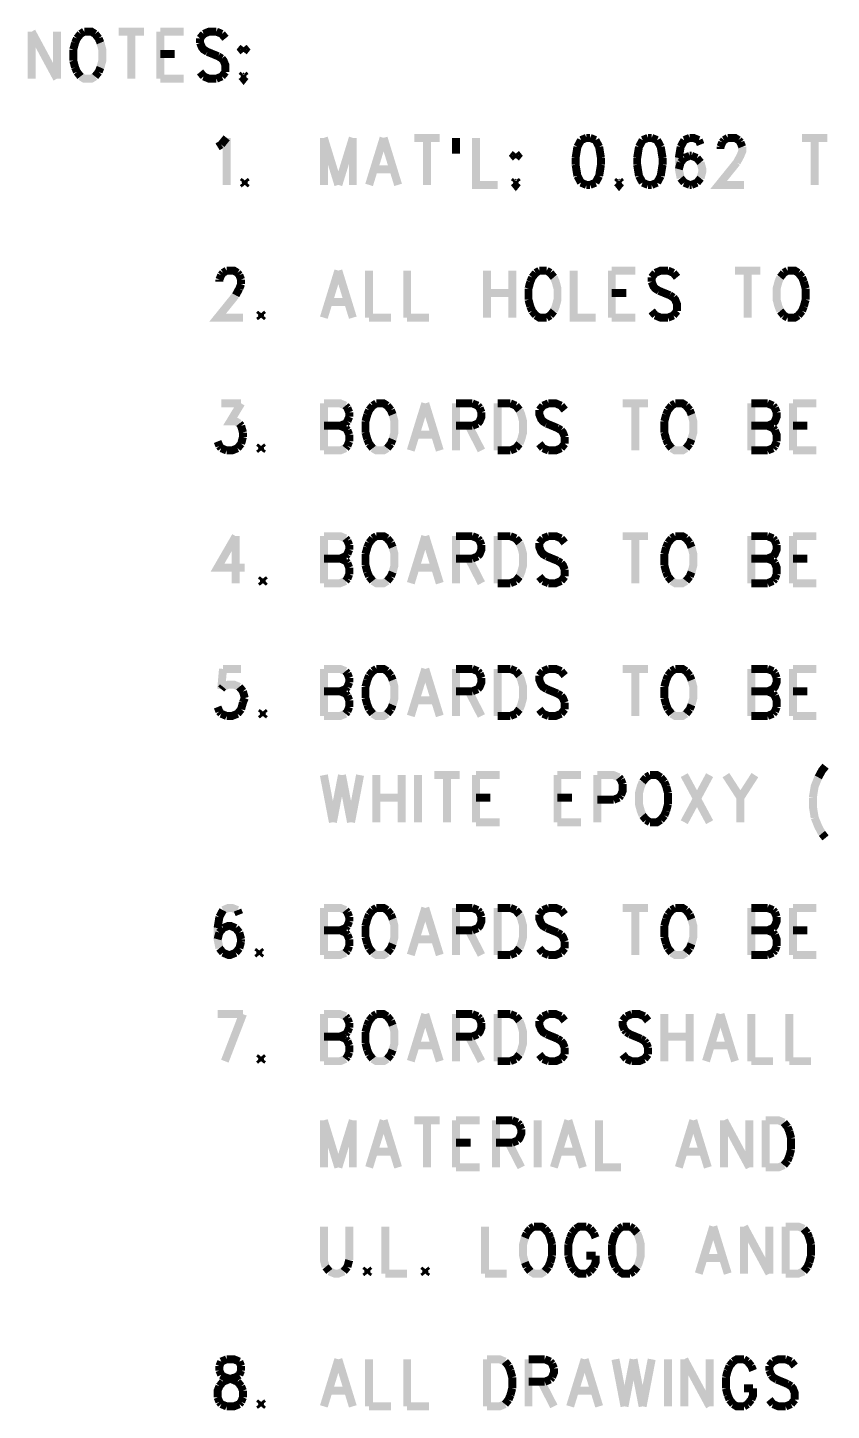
# Model space of a CAD drawing. Extents: x 7.3 to 19.8, y 4.7 to 11.6.
# Drawn here: x 7.45 to 8.963, y 4.75 to 7.354 of the extents above; entities that cross this region are included whole.
import ezdxf

# ---------------------------------------------------------------- set-up
doc = ezdxf.new("R2010")
doc.units = 0
doc.layers.add('DD_PHO', color=6, linetype='CONTINUOUS')

msp = doc.modelspace()

# ---------------------------------------------------------------- linework, layer by layer
at = {"layer": 'DD_PHO', "const_width": 0.015}
for points in [[(7.4575, 7.34609), (7.4575, 7.2575)], [(7.4575, 7.34609), (7.50522, 7.2575)], [(7.50522, 7.34609), (7.50522, 7.2575)], [(7.54954, 7.34187), (7.54272, 7.33343)], [(7.55636, 7.34609), (7.54954, 7.34187)], [(7.57681, 7.34187), (7.57, 7.34609), (7.55636, 7.34609)], [(7.58363, 7.33343), (7.57681, 7.34187)], [(7.62113, 7.34609), (7.66886, 7.34609)], [(7.645, 7.34609), (7.645, 7.2575)], [(7.69954, 7.34609), (7.69954, 7.2575)], [(7.69954, 7.34609), (7.74386, 7.34609)], [(7.78136, 7.34187), (7.77454, 7.33343)], [(7.80522, 7.34609), (7.79159, 7.34609), (7.78136, 7.34187)], [(7.81545, 7.34187), (7.80522, 7.34609)], [(7.82227, 7.33343), (7.81545, 7.34187)], [(7.53931, 7.325), (7.5359, 7.31234)], [(7.5359, 7.31234), (7.5359, 7.29125)], [(7.54272, 7.33343), (7.53931, 7.325)], [(7.58704, 7.325), (7.58363, 7.33343)], [(7.58704, 7.27859), (7.59045, 7.29125), (7.59045, 7.31234), (7.58704, 7.325)], [(7.77454, 7.33343), (7.77454, 7.325)], [(7.77454, 7.325), (7.77795, 7.31656), (7.78136, 7.31234), (7.78818, 7.30812)], [(7.85636, 7.31656), (7.85295, 7.31234), (7.85636, 7.30812)], [(7.85636, 7.30812), (7.85977, 7.31234), (7.85636, 7.31656)], [(7.5359, 7.29125), (7.53931, 7.27859)], [(7.69954, 7.3039), (7.72681, 7.3039)], [(7.78818, 7.30812), (7.80863, 7.29968)], [(7.80863, 7.29968), (7.81545, 7.29546)], [(7.81545, 7.29546), (7.81886, 7.29125), (7.82227, 7.28281), (7.82227, 7.27015)], [(7.53931, 7.27859), (7.54272, 7.27015)], [(7.54272, 7.27015), (7.54954, 7.26171)], [(7.54954, 7.26171), (7.55636, 7.2575), (7.57, 7.2575), (7.57681, 7.26171)], [(7.57681, 7.26171), (7.58363, 7.27015)], [(7.58363, 7.27015), (7.58704, 7.27859)], [(7.69954, 7.2575), (7.74386, 7.2575)], [(7.78136, 7.26171), (7.77454, 7.27015)], [(7.80522, 7.2575), (7.79159, 7.2575), (7.78136, 7.26171)], [(7.81545, 7.26171), (7.80522, 7.2575)], [(7.82227, 7.27015), (7.81545, 7.26171)], [(7.85636, 7.26593), (7.85295, 7.26171)], [(7.85295, 7.26171), (7.85636, 7.2575), (7.85977, 7.26171)], [(7.85977, 7.26171), (7.85636, 7.26593)], [(7.8075, 7.12921), (7.81431, 7.13343)], [(7.81431, 7.13343), (7.82454, 7.14609)], [(7.82454, 7.14609), (7.82454, 7.0575)], [(8.0075, 7.14609), (8.0075, 7.0575)], [(8.0075, 7.14609), (8.03477, 7.0575)], [(8.06204, 7.14609), (8.03477, 7.0575)], [(8.06204, 7.14609), (8.06204, 7.0575)], [(8.12, 7.14609), (8.09272, 7.0575)], [(8.12, 7.14609), (8.14727, 7.0575)], [(8.17795, 7.14609), (8.22568, 7.14609)], [(8.20181, 7.14609), (8.20181, 7.0575)], [(8.25636, 7.14609), (8.25636, 7.11656)], [(8.29386, 7.14609), (8.29386, 7.0575), (8.33477, 7.0575)], [(8.48477, 7.12921), (8.48136, 7.10812)], [(8.49159, 7.14187), (8.48477, 7.12921)], [(8.50181, 7.14609), (8.49159, 7.14187)], [(8.50863, 7.14609), (8.50181, 7.14609)], [(8.51886, 7.14187), (8.50863, 7.14609)], [(8.52568, 7.12921), (8.51886, 7.14187)], [(8.52909, 7.10812), (8.52568, 7.12921)], [(8.60068, 7.12921), (8.59727, 7.10812)], [(8.6075, 7.14187), (8.60068, 7.12921)], [(8.61772, 7.14609), (8.6075, 7.14187)], [(8.62454, 7.14609), (8.61772, 7.14609)], [(8.63477, 7.14187), (8.62454, 7.14609)], [(8.64159, 7.12921), (8.63477, 7.14187)], [(8.645, 7.10812), (8.64159, 7.12921)], [(8.67909, 7.12921), (8.67568, 7.10812)], [(8.6859, 7.14187), (8.67909, 7.12921)], [(8.69613, 7.14609), (8.6859, 7.14187)], [(8.71318, 7.14187), (8.70295, 7.14609), (8.69613, 7.14609)], [(8.71659, 7.13343), (8.71318, 7.14187)], [(8.75409, 7.12921), (8.7575, 7.13765)], [(8.75409, 7.125), (8.75409, 7.12921)], [(8.7575, 7.13765), (8.7609, 7.14187)], [(8.7609, 7.14187), (8.76772, 7.14609)], [(8.76772, 7.14609), (8.78136, 7.14609), (8.78818, 7.14187)], [(8.795, 7.12921), (8.795, 7.12078), (8.79159, 7.11234), (8.78477, 7.09968)], [(8.78818, 7.14187), (8.79159, 7.13765)], [(8.79159, 7.13765), (8.795, 7.12921)], [(8.9075, 7.14609), (8.95522, 7.14609)], [(8.93136, 7.14609), (8.93136, 7.0575)], [(8.36886, 7.11656), (8.36545, 7.11234), (8.36886, 7.10812)], [(8.36886, 7.10812), (8.37227, 7.11234), (8.36886, 7.11656)], [(8.48136, 7.10812), (8.48136, 7.09546)], [(8.52909, 7.09546), (8.52909, 7.10812)], [(8.59727, 7.10812), (8.59727, 7.09546)], [(8.645, 7.09546), (8.645, 7.10812)], [(8.67568, 7.10812), (8.67568, 7.08703), (8.67909, 7.07015)], [(8.6859, 7.10812), (8.67909, 7.09968)], [(8.69613, 7.11234), (8.6859, 7.10812)], [(8.69954, 7.11234), (8.69613, 7.11234)], [(8.70977, 7.10812), (8.69954, 7.11234)], [(8.71659, 7.09968), (8.70977, 7.10812)], [(8.10295, 7.08703), (8.13704, 7.08703)], [(8.48136, 7.09546), (8.48477, 7.07437)], [(8.48477, 7.07437), (8.49159, 7.06171)], [(8.51886, 7.06171), (8.52568, 7.07437)], [(8.52568, 7.07437), (8.52909, 7.09546)], [(8.59727, 7.09546), (8.60068, 7.07437)], [(8.60068, 7.07437), (8.6075, 7.06171)], [(8.63477, 7.06171), (8.64159, 7.07437)], [(8.64159, 7.07437), (8.645, 7.09546)], [(8.67909, 7.09968), (8.67568, 7.08703)], [(8.71659, 7.07015), (8.72, 7.08281), (8.72, 7.08703), (8.71659, 7.09968)], [(8.78477, 7.09968), (8.75068, 7.0575), (8.7984, 7.0575)], [(7.85863, 7.06593), (7.85522, 7.06171)], [(7.85522, 7.06171), (7.85863, 7.0575)], [(7.86204, 7.06171), (7.85863, 7.06593)], [(7.85863, 7.0575), (7.86204, 7.06171)], [(8.36886, 7.06593), (8.36545, 7.06171)], [(8.36545, 7.06171), (8.36886, 7.0575), (8.37227, 7.06171)], [(8.37227, 7.06171), (8.36886, 7.06593)], [(8.49159, 7.06171), (8.50181, 7.0575)], [(8.50181, 7.0575), (8.50863, 7.0575)], [(8.50863, 7.0575), (8.51886, 7.06171)], [(8.56318, 7.06593), (8.55977, 7.06171)], [(8.55977, 7.06171), (8.56318, 7.0575), (8.56659, 7.06171)], [(8.56659, 7.06171), (8.56318, 7.06593)], [(8.6075, 7.06171), (8.61772, 7.0575)], [(8.61772, 7.0575), (8.62454, 7.0575)], [(8.62454, 7.0575), (8.63477, 7.06171)], [(8.67909, 7.07015), (8.6859, 7.06171)], [(8.6859, 7.06171), (8.69613, 7.0575)], [(8.69613, 7.0575), (8.69954, 7.0575)], [(8.69954, 7.0575), (8.70977, 7.06171)], [(8.70977, 7.06171), (8.71659, 7.07015)], [(7.81772, 6.89187), (7.82454, 6.89609)], [(7.82454, 6.89609), (7.83818, 6.89609), (7.845, 6.89187)], [(8.03477, 6.89609), (8.0075, 6.8075)], [(8.03477, 6.89609), (8.06204, 6.8075)], [(8.09272, 6.89609), (8.09272, 6.8075)], [(8.16431, 6.89609), (8.16431, 6.8075)], [(8.31431, 6.89609), (8.31431, 6.8075)], [(8.36204, 6.89609), (8.36204, 6.8075)], [(8.41318, 6.89609), (8.40636, 6.89187)], [(8.42681, 6.89609), (8.41318, 6.89609)], [(8.43363, 6.89187), (8.42681, 6.89609)], [(8.47795, 6.89609), (8.47795, 6.8075), (8.51886, 6.8075)], [(8.54954, 6.89609), (8.54954, 6.8075)], [(8.54954, 6.89609), (8.59386, 6.89609)], [(8.65522, 6.89609), (8.64159, 6.89609), (8.63136, 6.89187)], [(8.66545, 6.89187), (8.65522, 6.89609)], [(8.78136, 6.89609), (8.82909, 6.89609)], [(8.80522, 6.89609), (8.80522, 6.8075)], [(8.88022, 6.89609), (8.8734, 6.89187)], [(8.90068, 6.89187), (8.89386, 6.89609), (8.88022, 6.89609)], [(7.8109, 6.87921), (7.81431, 6.88765)], [(7.8109, 6.875), (7.8109, 6.87921)], [(7.81431, 6.88765), (7.81772, 6.89187)], [(7.845, 6.89187), (7.8484, 6.88765)], [(7.8484, 6.88765), (7.85181, 6.87921)], [(7.85181, 6.87078), (7.8484, 6.86234)], [(7.85181, 6.87921), (7.85181, 6.87078)], [(8.39613, 6.875), (8.39272, 6.86234)], [(8.39954, 6.88343), (8.39613, 6.875)], [(8.40636, 6.89187), (8.39954, 6.88343)], [(8.44045, 6.88343), (8.43363, 6.89187)], [(8.44045, 6.82015), (8.44386, 6.82859), (8.44727, 6.84125), (8.44727, 6.86234), (8.44386, 6.875), (8.44045, 6.88343)], [(8.63136, 6.89187), (8.62454, 6.88343)], [(8.62454, 6.88343), (8.62454, 6.875)], [(8.62454, 6.875), (8.62795, 6.86656), (8.63136, 6.86234), (8.63818, 6.85812)], [(8.67227, 6.88343), (8.66545, 6.89187)], [(8.86659, 6.88343), (8.86318, 6.875), (8.85977, 6.86234), (8.85977, 6.84125), (8.86318, 6.82859), (8.86659, 6.82015)], [(8.8734, 6.89187), (8.86659, 6.88343)], [(8.9075, 6.88343), (8.90068, 6.89187)], [(8.9109, 6.875), (8.9075, 6.88343)], [(8.91431, 6.86234), (8.9109, 6.875)], [(7.84159, 6.84968), (7.8075, 6.8075), (7.85522, 6.8075)], [(7.8484, 6.86234), (7.84159, 6.84968)], [(8.31431, 6.8539), (8.36204, 6.8539)], [(8.39272, 6.86234), (8.39272, 6.84125)], [(8.39272, 6.84125), (8.39613, 6.82859)], [(8.54954, 6.8539), (8.57681, 6.8539)], [(8.63818, 6.85812), (8.65863, 6.84968)], [(8.65863, 6.84968), (8.66545, 6.84546)], [(8.66545, 6.84546), (8.66886, 6.84125), (8.67227, 6.83281), (8.67227, 6.82015)], [(8.9109, 6.82859), (8.91431, 6.84125)], [(8.91431, 6.84125), (8.91431, 6.86234)], [(7.88931, 6.81593), (7.8859, 6.81171)], [(7.89272, 6.81171), (7.88931, 6.81593)], [(8.01772, 6.83703), (8.05181, 6.83703)], [(8.39613, 6.82859), (8.39954, 6.82015)], [(8.39954, 6.82015), (8.40636, 6.81171)], [(8.43363, 6.81171), (8.44045, 6.82015)], [(8.63136, 6.81171), (8.62454, 6.82015)], [(8.67227, 6.82015), (8.66545, 6.81171)], [(8.86659, 6.82015), (8.8734, 6.81171)], [(8.90068, 6.81171), (8.9075, 6.82015)], [(8.9075, 6.82015), (8.9109, 6.82859)], [(7.8859, 6.81171), (7.88931, 6.8075)], [(7.88931, 6.8075), (7.89272, 6.81171)], [(8.09272, 6.8075), (8.13363, 6.8075)], [(8.16431, 6.8075), (8.20522, 6.8075)], [(8.40636, 6.81171), (8.41318, 6.8075), (8.42681, 6.8075)], [(8.42681, 6.8075), (8.43363, 6.81171)], [(8.54954, 6.8075), (8.59386, 6.8075)], [(8.65522, 6.8075), (8.64159, 6.8075), (8.63136, 6.81171)], [(8.66545, 6.81171), (8.65522, 6.8075)], [(8.8734, 6.81171), (8.88022, 6.8075)], [(8.88022, 6.8075), (8.89386, 6.8075), (8.90068, 6.81171)], [(7.81431, 6.64609), (7.85181, 6.64609)], [(7.85181, 6.64609), (7.83136, 6.61234), (7.84159, 6.61234), (7.8484, 6.60812)], [(8.0075, 6.64609), (8.0075, 6.5575)], [(8.0075, 6.64609), (8.03818, 6.64609), (8.0484, 6.64187)], [(8.0484, 6.64187), (8.05181, 6.63765)], [(8.05181, 6.63765), (8.05522, 6.62921)], [(8.09272, 6.63343), (8.08931, 6.625)], [(8.09954, 6.64187), (8.09272, 6.63343)], [(8.10636, 6.64609), (8.09954, 6.64187)], [(8.12681, 6.64187), (8.12, 6.64609), (8.10636, 6.64609)], [(8.13363, 6.63343), (8.12681, 6.64187)], [(8.13704, 6.625), (8.13363, 6.63343)], [(8.1984, 6.64609), (8.17113, 6.5575)], [(8.1984, 6.64609), (8.22568, 6.5575)], [(8.25636, 6.64609), (8.25636, 6.5575)], [(8.25636, 6.64609), (8.28704, 6.64609)], [(8.28704, 6.64609), (8.29727, 6.64187)], [(8.29727, 6.64187), (8.30068, 6.63765)], [(8.30068, 6.63765), (8.30409, 6.62921)], [(8.33477, 6.64609), (8.33477, 6.5575)], [(8.33477, 6.64609), (8.35863, 6.64609)], [(8.35863, 6.64609), (8.36886, 6.64187)], [(8.36886, 6.64187), (8.37568, 6.63343)], [(8.37568, 6.63343), (8.37909, 6.625), (8.3825, 6.61234), (8.3825, 6.59125), (8.37909, 6.57859), (8.37568, 6.57015)], [(8.42, 6.64187), (8.41318, 6.63343)], [(8.41318, 6.63343), (8.41318, 6.625), (8.41659, 6.61656), (8.42, 6.61234), (8.42681, 6.60812)], [(8.43022, 6.64609), (8.42, 6.64187)], [(8.45409, 6.64187), (8.44386, 6.64609), (8.43022, 6.64609)], [(8.4609, 6.63343), (8.45409, 6.64187)], [(8.57, 6.64609), (8.61772, 6.64609)], [(8.59386, 6.64609), (8.59386, 6.5575)], [(8.65522, 6.63343), (8.65181, 6.625)], [(8.66204, 6.64187), (8.65522, 6.63343)], [(8.66886, 6.64609), (8.66204, 6.64187)], [(8.68931, 6.64187), (8.6825, 6.64609), (8.66886, 6.64609)], [(8.69613, 6.63343), (8.68931, 6.64187)], [(8.69954, 6.625), (8.69613, 6.63343)], [(8.81204, 6.64609), (8.81204, 6.5575)], [(8.81204, 6.64609), (8.84272, 6.64609)], [(8.84272, 6.64609), (8.85295, 6.64187)], [(8.85295, 6.64187), (8.85636, 6.63765)], [(8.85636, 6.63765), (8.85977, 6.62921)], [(8.89045, 6.64609), (8.89045, 6.5575)], [(8.89045, 6.64609), (8.93477, 6.64609)], [(7.8484, 6.60812), (7.85181, 6.6039)], [(8.0484, 6.60812), (8.03818, 6.6039)], [(8.05181, 6.61234), (8.0484, 6.60812)], [(8.05522, 6.62078), (8.05181, 6.61234)], [(8.05522, 6.62921), (8.05522, 6.62078)], [(8.08931, 6.625), (8.0859, 6.61234)], [(8.0859, 6.61234), (8.0859, 6.59125)], [(8.13704, 6.57859), (8.14045, 6.59125), (8.14045, 6.61234), (8.13704, 6.625)], [(8.29727, 6.60812), (8.28704, 6.6039)], [(8.30409, 6.62921), (8.30409, 6.62078), (8.30068, 6.61234), (8.29727, 6.60812)], [(8.42681, 6.60812), (8.44727, 6.59968)], [(8.65181, 6.625), (8.6484, 6.61234)], [(8.6484, 6.61234), (8.6484, 6.59125)], [(8.69954, 6.57859), (8.70295, 6.59125), (8.70295, 6.61234), (8.69954, 6.625)], [(8.85295, 6.60812), (8.84272, 6.6039)], [(8.85977, 6.62921), (8.85977, 6.62078), (8.85636, 6.61234), (8.85295, 6.60812)], [(7.85181, 6.6039), (7.85522, 6.59125)], [(7.85522, 6.58281), (7.85181, 6.57015)], [(7.85522, 6.59125), (7.85522, 6.58281)], [(8.0075, 6.6039), (8.03818, 6.6039)], [(8.03818, 6.6039), (8.0484, 6.59968)], [(8.0484, 6.59968), (8.05181, 6.59546)], [(8.05181, 6.59546), (8.05522, 6.58703)], [(8.05522, 6.58703), (8.05522, 6.57437)], [(8.0859, 6.59125), (8.08931, 6.57859)], [(8.18136, 6.58703), (8.21545, 6.58703)], [(8.28704, 6.6039), (8.25636, 6.6039)], [(8.28022, 6.6039), (8.30409, 6.5575)], [(8.44727, 6.59968), (8.45409, 6.59546)], [(8.45409, 6.59546), (8.4575, 6.59125), (8.4609, 6.58281)], [(8.4609, 6.58281), (8.4609, 6.57015)], [(8.6484, 6.59125), (8.65181, 6.57859)], [(8.81204, 6.6039), (8.84272, 6.6039)], [(8.84272, 6.6039), (8.85295, 6.59968)], [(8.85295, 6.59968), (8.85636, 6.59546)], [(8.85636, 6.59546), (8.85977, 6.58703), (8.85977, 6.57437)], [(8.89045, 6.6039), (8.91772, 6.6039)], [(7.8109, 6.56593), (7.8075, 6.57437)], [(7.81431, 6.56171), (7.8109, 6.56593)], [(7.82454, 6.5575), (7.81431, 6.56171)], [(7.845, 6.56171), (7.83477, 6.5575), (7.82454, 6.5575)], [(7.85181, 6.57015), (7.845, 6.56171)], [(7.88931, 6.56593), (7.8859, 6.56171)], [(7.8859, 6.56171), (7.88931, 6.5575)], [(7.89272, 6.56171), (7.88931, 6.56593)], [(7.88931, 6.5575), (7.89272, 6.56171)], [(8.0484, 6.56171), (8.03818, 6.5575), (8.0075, 6.5575)], [(8.05181, 6.56593), (8.0484, 6.56171)], [(8.05522, 6.57437), (8.05181, 6.56593)], [(8.08931, 6.57859), (8.09272, 6.57015)], [(8.09272, 6.57015), (8.09954, 6.56171)], [(8.09954, 6.56171), (8.10636, 6.5575), (8.12, 6.5575), (8.12681, 6.56171)], [(8.12681, 6.56171), (8.13363, 6.57015)], [(8.13363, 6.57015), (8.13704, 6.57859)], [(8.35863, 6.5575), (8.33477, 6.5575)], [(8.36886, 6.56171), (8.35863, 6.5575)], [(8.37568, 6.57015), (8.36886, 6.56171)], [(8.42, 6.56171), (8.41318, 6.57015)], [(8.43022, 6.5575), (8.42, 6.56171)], [(8.45409, 6.56171), (8.44386, 6.5575), (8.43022, 6.5575)], [(8.4609, 6.57015), (8.45409, 6.56171)], [(8.65181, 6.57859), (8.65522, 6.57015)], [(8.65522, 6.57015), (8.66204, 6.56171)], [(8.66204, 6.56171), (8.66886, 6.5575), (8.6825, 6.5575), (8.68931, 6.56171)], [(8.68931, 6.56171), (8.69613, 6.57015)], [(8.69613, 6.57015), (8.69954, 6.57859)], [(8.84272, 6.5575), (8.81204, 6.5575)], [(8.85295, 6.56171), (8.84272, 6.5575)], [(8.85636, 6.56593), (8.85295, 6.56171)], [(8.85977, 6.57437), (8.85636, 6.56593)], [(8.89045, 6.5575), (8.93477, 6.5575)], [(7.84159, 6.39609), (7.8075, 6.33703), (7.85863, 6.33703)], [(7.84159, 6.39609), (7.84159, 6.3075)], [(8.0075, 6.39609), (8.0075, 6.3075)], [(8.0075, 6.39609), (8.03818, 6.39609), (8.0484, 6.39187)], [(8.0484, 6.39187), (8.05181, 6.38765)], [(8.05181, 6.38765), (8.05522, 6.37921)], [(8.05522, 6.37921), (8.05522, 6.37078)], [(8.08931, 6.375), (8.0859, 6.36234)], [(8.09272, 6.38343), (8.08931, 6.375)], [(8.09954, 6.39187), (8.09272, 6.38343)], [(8.10636, 6.39609), (8.09954, 6.39187)], [(8.12681, 6.39187), (8.12, 6.39609), (8.10636, 6.39609)], [(8.13363, 6.38343), (8.12681, 6.39187)], [(8.13704, 6.375), (8.13363, 6.38343)], [(8.13704, 6.32859), (8.14045, 6.34125), (8.14045, 6.36234), (8.13704, 6.375)], [(8.1984, 6.39609), (8.17113, 6.3075)], [(8.1984, 6.39609), (8.22568, 6.3075)], [(8.25636, 6.39609), (8.25636, 6.3075)], [(8.25636, 6.39609), (8.28704, 6.39609)], [(8.28704, 6.39609), (8.29727, 6.39187)], [(8.29727, 6.39187), (8.30068, 6.38765)], [(8.30409, 6.37921), (8.30409, 6.37078), (8.30068, 6.36234), (8.29727, 6.35812)], [(8.30068, 6.38765), (8.30409, 6.37921)], [(8.33477, 6.39609), (8.33477, 6.3075)], [(8.33477, 6.39609), (8.35863, 6.39609)], [(8.35863, 6.39609), (8.36886, 6.39187)], [(8.36886, 6.39187), (8.37568, 6.38343)], [(8.37568, 6.38343), (8.37909, 6.375), (8.3825, 6.36234), (8.3825, 6.34125), (8.37909, 6.32859), (8.37568, 6.32015)], [(8.42, 6.39187), (8.41318, 6.38343)], [(8.41318, 6.38343), (8.41318, 6.375), (8.41659, 6.36656), (8.42, 6.36234), (8.42681, 6.35812)], [(8.43022, 6.39609), (8.42, 6.39187)], [(8.45409, 6.39187), (8.44386, 6.39609), (8.43022, 6.39609)], [(8.4609, 6.38343), (8.45409, 6.39187)], [(8.57, 6.39609), (8.61772, 6.39609)], [(8.59386, 6.39609), (8.59386, 6.3075)], [(8.65181, 6.375), (8.6484, 6.36234)], [(8.65522, 6.38343), (8.65181, 6.375)], [(8.66204, 6.39187), (8.65522, 6.38343)], [(8.66886, 6.39609), (8.66204, 6.39187)], [(8.68931, 6.39187), (8.6825, 6.39609), (8.66886, 6.39609)], [(8.69613, 6.38343), (8.68931, 6.39187)], [(8.69954, 6.375), (8.69613, 6.38343)], [(8.69954, 6.32859), (8.70295, 6.34125), (8.70295, 6.36234), (8.69954, 6.375)], [(8.81204, 6.39609), (8.81204, 6.3075)], [(8.81204, 6.39609), (8.84272, 6.39609)], [(8.84272, 6.39609), (8.85295, 6.39187)], [(8.85295, 6.39187), (8.85636, 6.38765)], [(8.85977, 6.37921), (8.85977, 6.37078), (8.85636, 6.36234), (8.85295, 6.35812)], [(8.85636, 6.38765), (8.85977, 6.37921)], [(8.89045, 6.39609), (8.89045, 6.3075)], [(8.89045, 6.39609), (8.93477, 6.39609)], [(8.0075, 6.3539), (8.03818, 6.3539)], [(8.0484, 6.35812), (8.03818, 6.3539)], [(8.03818, 6.3539), (8.0484, 6.34968)], [(8.05181, 6.36234), (8.0484, 6.35812)], [(8.0484, 6.34968), (8.05181, 6.34546)], [(8.05522, 6.37078), (8.05181, 6.36234)], [(8.05181, 6.34546), (8.05522, 6.33703)], [(8.0859, 6.36234), (8.0859, 6.34125)], [(8.28704, 6.3539), (8.25636, 6.3539)], [(8.28022, 6.3539), (8.30409, 6.3075)], [(8.29727, 6.35812), (8.28704, 6.3539)], [(8.42681, 6.35812), (8.44727, 6.34968)], [(8.44727, 6.34968), (8.45409, 6.34546)], [(8.45409, 6.34546), (8.4575, 6.34125), (8.4609, 6.33281)], [(8.6484, 6.36234), (8.6484, 6.34125)], [(8.81204, 6.3539), (8.84272, 6.3539)], [(8.85295, 6.35812), (8.84272, 6.3539)], [(8.84272, 6.3539), (8.85295, 6.34968)], [(8.85295, 6.34968), (8.85636, 6.34546)], [(8.85636, 6.34546), (8.85977, 6.33703), (8.85977, 6.32437)], [(8.89045, 6.3539), (8.91772, 6.3539)], [(8.05522, 6.32437), (8.05181, 6.31593)], [(8.05522, 6.33703), (8.05522, 6.32437)], [(8.0859, 6.34125), (8.08931, 6.32859)], [(8.08931, 6.32859), (8.09272, 6.32015)], [(8.09272, 6.32015), (8.09954, 6.31171)], [(8.12681, 6.31171), (8.13363, 6.32015)], [(8.13363, 6.32015), (8.13704, 6.32859)], [(8.18136, 6.33703), (8.21545, 6.33703)], [(8.37568, 6.32015), (8.36886, 6.31171)], [(8.42, 6.31171), (8.41318, 6.32015)], [(8.4609, 6.32015), (8.45409, 6.31171)], [(8.4609, 6.33281), (8.4609, 6.32015)], [(8.6484, 6.34125), (8.65181, 6.32859)], [(8.65181, 6.32859), (8.65522, 6.32015)], [(8.65522, 6.32015), (8.66204, 6.31171)], [(8.68931, 6.31171), (8.69613, 6.32015)], [(8.69613, 6.32015), (8.69954, 6.32859)], [(8.85977, 6.32437), (8.85636, 6.31593)], [(7.89272, 6.31593), (7.88931, 6.31171)], [(7.88931, 6.31171), (7.89272, 6.3075)], [(7.89613, 6.31171), (7.89272, 6.31593)], [(7.89272, 6.3075), (7.89613, 6.31171)], [(8.0484, 6.31171), (8.03818, 6.3075), (8.0075, 6.3075)], [(8.05181, 6.31593), (8.0484, 6.31171)], [(8.09954, 6.31171), (8.10636, 6.3075), (8.12, 6.3075), (8.12681, 6.31171)], [(8.35863, 6.3075), (8.33477, 6.3075)], [(8.36886, 6.31171), (8.35863, 6.3075)], [(8.43022, 6.3075), (8.42, 6.31171)], [(8.45409, 6.31171), (8.44386, 6.3075), (8.43022, 6.3075)], [(8.66204, 6.31171), (8.66886, 6.3075), (8.6825, 6.3075), (8.68931, 6.31171)], [(8.84272, 6.3075), (8.81204, 6.3075)], [(8.85295, 6.31171), (8.84272, 6.3075)], [(8.85636, 6.31593), (8.85295, 6.31171)], [(8.89045, 6.3075), (8.93477, 6.3075)], [(7.81772, 6.14609), (7.81431, 6.10812)], [(7.85181, 6.14609), (7.81772, 6.14609)], [(8.0075, 6.14609), (8.0075, 6.0575)], [(8.0075, 6.14609), (8.03818, 6.14609), (8.0484, 6.14187)], [(8.0484, 6.14187), (8.05181, 6.13765)], [(8.05181, 6.13765), (8.05522, 6.12921)], [(8.09954, 6.14187), (8.09272, 6.13343)], [(8.10636, 6.14609), (8.09954, 6.14187)], [(8.12681, 6.14187), (8.12, 6.14609), (8.10636, 6.14609)], [(8.13363, 6.13343), (8.12681, 6.14187)], [(8.1984, 6.14609), (8.17113, 6.0575)], [(8.1984, 6.14609), (8.22568, 6.0575)], [(8.25636, 6.14609), (8.25636, 6.0575)], [(8.25636, 6.14609), (8.28704, 6.14609)], [(8.28704, 6.14609), (8.29727, 6.14187)], [(8.29727, 6.14187), (8.30068, 6.13765)], [(8.30068, 6.13765), (8.30409, 6.12921)], [(8.33477, 6.14609), (8.33477, 6.0575)], [(8.33477, 6.14609), (8.35863, 6.14609)], [(8.35863, 6.14609), (8.36886, 6.14187)], [(8.36886, 6.14187), (8.37568, 6.13343)], [(8.42, 6.14187), (8.41318, 6.13343)], [(8.43022, 6.14609), (8.42, 6.14187)], [(8.45409, 6.14187), (8.44386, 6.14609), (8.43022, 6.14609)], [(8.4609, 6.13343), (8.45409, 6.14187)], [(8.57, 6.14609), (8.61772, 6.14609)], [(8.59386, 6.14609), (8.59386, 6.0575)], [(8.66204, 6.14187), (8.65522, 6.13343)], [(8.66886, 6.14609), (8.66204, 6.14187)], [(8.68931, 6.14187), (8.6825, 6.14609), (8.66886, 6.14609)], [(8.69613, 6.13343), (8.68931, 6.14187)], [(8.81204, 6.14609), (8.81204, 6.0575)], [(8.81204, 6.14609), (8.84272, 6.14609)], [(8.84272, 6.14609), (8.85295, 6.14187)], [(8.85295, 6.14187), (8.85636, 6.13765)], [(8.85636, 6.13765), (8.85977, 6.12921)], [(8.89045, 6.14609), (8.89045, 6.0575)], [(8.89045, 6.14609), (8.93477, 6.14609)], [(7.81431, 6.10812), (7.81772, 6.11234)], [(7.81772, 6.11234), (7.82795, 6.11656), (7.83818, 6.11656), (7.8484, 6.11234)], [(7.8484, 6.11234), (7.85522, 6.1039)], [(8.05181, 6.11234), (8.0484, 6.10812)], [(8.05522, 6.12078), (8.05181, 6.11234)], [(8.05522, 6.12921), (8.05522, 6.12078)], [(8.08931, 6.125), (8.0859, 6.11234)], [(8.0859, 6.11234), (8.0859, 6.09125)], [(8.09272, 6.13343), (8.08931, 6.125)], [(8.13704, 6.125), (8.13363, 6.13343)], [(8.13704, 6.07859), (8.14045, 6.09125), (8.14045, 6.11234), (8.13704, 6.125)], [(8.30409, 6.12921), (8.30409, 6.12078), (8.30068, 6.11234), (8.29727, 6.10812)], [(8.37568, 6.13343), (8.37909, 6.125), (8.3825, 6.11234), (8.3825, 6.09125), (8.37909, 6.07859), (8.37568, 6.07015)], [(8.41318, 6.13343), (8.41318, 6.125), (8.41659, 6.11656), (8.42, 6.11234), (8.42681, 6.10812)], [(8.65181, 6.125), (8.6484, 6.11234)], [(8.6484, 6.11234), (8.6484, 6.09125)], [(8.65522, 6.13343), (8.65181, 6.125)], [(8.69954, 6.125), (8.69613, 6.13343)], [(8.69954, 6.07859), (8.70295, 6.09125), (8.70295, 6.11234), (8.69954, 6.125)], [(8.85977, 6.12921), (8.85977, 6.12078), (8.85636, 6.11234), (8.85295, 6.10812)], [(7.85522, 6.1039), (7.85863, 6.09125)], [(7.85863, 6.09125), (7.85522, 6.08281)], [(8.0075, 6.1039), (8.03818, 6.1039)], [(8.0484, 6.10812), (8.03818, 6.1039)], [(8.03818, 6.1039), (8.0484, 6.09968)], [(8.0484, 6.09968), (8.05181, 6.09546)], [(8.05181, 6.09546), (8.05522, 6.08703)], [(8.05522, 6.08703), (8.05522, 6.07437)], [(8.0859, 6.09125), (8.08931, 6.07859)], [(8.18136, 6.08703), (8.21545, 6.08703)], [(8.28704, 6.1039), (8.25636, 6.1039)], [(8.28022, 6.1039), (8.30409, 6.0575)], [(8.29727, 6.10812), (8.28704, 6.1039)], [(8.42681, 6.10812), (8.44727, 6.09968)], [(8.44727, 6.09968), (8.45409, 6.09546)], [(8.45409, 6.09546), (8.4575, 6.09125), (8.4609, 6.08281)], [(8.6484, 6.09125), (8.65181, 6.07859)], [(8.81204, 6.1039), (8.84272, 6.1039)], [(8.85295, 6.10812), (8.84272, 6.1039)], [(8.84272, 6.1039), (8.85295, 6.09968)], [(8.85295, 6.09968), (8.85636, 6.09546)], [(8.85636, 6.09546), (8.85977, 6.08703), (8.85977, 6.07437)], [(8.89045, 6.1039), (8.91772, 6.1039)], [(7.8109, 6.06593), (7.8075, 6.07437)], [(7.81431, 6.06171), (7.8109, 6.06593)], [(7.82454, 6.0575), (7.81431, 6.06171)], [(7.845, 6.06171), (7.83477, 6.0575), (7.82454, 6.0575)], [(7.85181, 6.07015), (7.845, 6.06171)], [(7.85522, 6.08281), (7.85181, 6.07015)], [(7.89272, 6.06593), (7.88931, 6.06171)], [(7.88931, 6.06171), (7.89272, 6.0575)], [(7.89613, 6.06171), (7.89272, 6.06593)], [(7.89272, 6.0575), (7.89613, 6.06171)], [(8.0484, 6.06171), (8.03818, 6.0575), (8.0075, 6.0575)], [(8.05181, 6.06593), (8.0484, 6.06171)], [(8.05522, 6.07437), (8.05181, 6.06593)], [(8.08931, 6.07859), (8.09272, 6.07015)], [(8.09272, 6.07015), (8.09954, 6.06171)], [(8.09954, 6.06171), (8.10636, 6.0575), (8.12, 6.0575), (8.12681, 6.06171)], [(8.12681, 6.06171), (8.13363, 6.07015)], [(8.13363, 6.07015), (8.13704, 6.07859)], [(8.36886, 6.06171), (8.35863, 6.0575)], [(8.37568, 6.07015), (8.36886, 6.06171)], [(8.42, 6.06171), (8.41318, 6.07015)], [(8.43022, 6.0575), (8.42, 6.06171)], [(8.45409, 6.06171), (8.44386, 6.0575), (8.43022, 6.0575)], [(8.4609, 6.07015), (8.45409, 6.06171)], [(8.4609, 6.08281), (8.4609, 6.07015)], [(8.65181, 6.07859), (8.65522, 6.07015)], [(8.65522, 6.07015), (8.66204, 6.06171)], [(8.66204, 6.06171), (8.66886, 6.0575), (8.6825, 6.0575), (8.68931, 6.06171)], [(8.68931, 6.06171), (8.69613, 6.07015)], [(8.69613, 6.07015), (8.69954, 6.07859)], [(8.85295, 6.06171), (8.84272, 6.0575)], [(8.85636, 6.06593), (8.85295, 6.06171)], [(8.85977, 6.07437), (8.85636, 6.06593)], [(8.35863, 6.0575), (8.33477, 6.0575)], [(8.84272, 6.0575), (8.81204, 6.0575)], [(8.89045, 6.0575), (8.93477, 6.0575)], [(8.95181, 5.96296), (8.945, 5.95453), (8.93818, 5.94187)], [(8.0075, 5.94609), (8.02454, 5.8575)], [(8.04159, 5.94609), (8.02454, 5.8575)], [(8.04159, 5.94609), (8.05863, 5.8575)], [(8.07568, 5.94609), (8.05863, 5.8575)], [(8.10636, 5.94609), (8.10636, 5.8575)], [(8.15409, 5.94609), (8.15409, 5.8575)], [(8.18477, 5.94609), (8.18477, 5.8575)], [(8.21545, 5.94609), (8.26318, 5.94609)], [(8.23931, 5.94609), (8.23931, 5.8575)], [(8.29386, 5.94609), (8.29386, 5.8575)], [(8.29386, 5.94609), (8.33818, 5.94609)], [(8.44727, 5.94609), (8.44727, 5.8575)], [(8.44727, 5.94609), (8.49159, 5.94609)], [(8.52227, 5.94609), (8.52227, 5.8575)], [(8.52227, 5.94609), (8.55295, 5.94609), (8.56318, 5.94187)], [(8.56318, 5.94187), (8.56659, 5.93765)], [(8.56659, 5.93765), (8.57, 5.92921)], [(8.57, 5.92921), (8.57, 5.91656), (8.56659, 5.90812)], [(8.6075, 5.93343), (8.60409, 5.925), (8.60068, 5.91234), (8.60068, 5.89125), (8.60409, 5.87859), (8.6075, 5.87015)], [(8.61431, 5.94187), (8.6075, 5.93343)], [(8.62113, 5.94609), (8.61431, 5.94187)], [(8.64159, 5.94187), (8.63477, 5.94609), (8.62113, 5.94609)], [(8.6484, 5.93343), (8.64159, 5.94187)], [(8.65181, 5.925), (8.6484, 5.93343)], [(8.6859, 5.94609), (8.73363, 5.8575)], [(8.73363, 5.94609), (8.6859, 5.8575)], [(8.76431, 5.94609), (8.79159, 5.9039)], [(8.81886, 5.94609), (8.79159, 5.9039)], [(8.93818, 5.94187), (8.93136, 5.925), (8.92795, 5.9039)], [(8.10636, 5.9039), (8.15409, 5.9039)], [(8.29386, 5.9039), (8.32113, 5.9039)], [(8.44727, 5.9039), (8.47454, 5.9039)], [(8.56318, 5.9039), (8.55295, 5.89968)], [(8.56659, 5.90812), (8.56318, 5.9039)], [(8.65522, 5.91234), (8.65181, 5.925)], [(8.65522, 5.89125), (8.65522, 5.91234)], [(8.79159, 5.9039), (8.79159, 5.8575)], [(8.92795, 5.9039), (8.92795, 5.88703), (8.93136, 5.86593)], [(8.55295, 5.89968), (8.52227, 5.89968)], [(8.6484, 5.87015), (8.65181, 5.87859)], [(8.65181, 5.87859), (8.65522, 5.89125)], [(8.29386, 5.8575), (8.33818, 5.8575)], [(8.44727, 5.8575), (8.49159, 5.8575)], [(8.6075, 5.87015), (8.61431, 5.86171)], [(8.61431, 5.86171), (8.62113, 5.8575)], [(8.62113, 5.8575), (8.63477, 5.8575), (8.64159, 5.86171)], [(8.64159, 5.86171), (8.6484, 5.87015)], [(8.93136, 5.86593), (8.93818, 5.84906), (8.945, 5.8364)], [(8.945, 5.8364), (8.95181, 5.82796)], [(7.845, 5.69187), (7.83477, 5.69609), (7.82795, 5.69609), (7.81772, 5.69187)], [(8.0075, 5.69609), (8.0075, 5.6075)], [(8.0075, 5.69609), (8.03818, 5.69609), (8.0484, 5.69187)], [(8.10636, 5.69609), (8.09954, 5.69187)], [(8.12681, 5.69187), (8.12, 5.69609), (8.10636, 5.69609)], [(8.1984, 5.69609), (8.17113, 5.6075)], [(8.1984, 5.69609), (8.22568, 5.6075)], [(8.25636, 5.69609), (8.25636, 5.6075)], [(8.25636, 5.69609), (8.28704, 5.69609)], [(8.28704, 5.69609), (8.29727, 5.69187)], [(8.33477, 5.69609), (8.33477, 5.6075)], [(8.33477, 5.69609), (8.35863, 5.69609)], [(8.35863, 5.69609), (8.36886, 5.69187)], [(8.43022, 5.69609), (8.42, 5.69187)], [(8.45409, 5.69187), (8.44386, 5.69609), (8.43022, 5.69609)], [(8.57, 5.69609), (8.61772, 5.69609)], [(8.59386, 5.69609), (8.59386, 5.6075)], [(8.66886, 5.69609), (8.66204, 5.69187)], [(8.68931, 5.69187), (8.6825, 5.69609), (8.66886, 5.69609)], [(8.81204, 5.69609), (8.81204, 5.6075)], [(8.81204, 5.69609), (8.84272, 5.69609)], [(8.84272, 5.69609), (8.85295, 5.69187)], [(8.89045, 5.69609), (8.89045, 5.6075)], [(8.89045, 5.69609), (8.93477, 5.69609)], [(7.8109, 5.67921), (7.8075, 5.65812)], [(7.81772, 5.69187), (7.8109, 5.67921)], [(7.8484, 5.68343), (7.845, 5.69187)], [(8.0484, 5.69187), (8.05181, 5.68765)], [(8.05181, 5.68765), (8.05522, 5.67921)], [(8.05522, 5.67078), (8.05181, 5.66234)], [(8.05522, 5.67921), (8.05522, 5.67078)], [(8.08931, 5.675), (8.0859, 5.66234)], [(8.09272, 5.68343), (8.08931, 5.675)], [(8.09954, 5.69187), (8.09272, 5.68343)], [(8.13363, 5.68343), (8.12681, 5.69187)], [(8.13704, 5.675), (8.13363, 5.68343)], [(8.13704, 5.62859), (8.14045, 5.64125), (8.14045, 5.66234), (8.13704, 5.675)], [(8.29727, 5.69187), (8.30068, 5.68765)], [(8.30409, 5.67921), (8.30409, 5.67078), (8.30068, 5.66234), (8.29727, 5.65812)], [(8.30068, 5.68765), (8.30409, 5.67921)], [(8.36886, 5.69187), (8.37568, 5.68343)], [(8.37568, 5.68343), (8.37909, 5.675), (8.3825, 5.66234), (8.3825, 5.64125), (8.37909, 5.62859), (8.37568, 5.62015)], [(8.42, 5.69187), (8.41318, 5.68343)], [(8.41318, 5.68343), (8.41318, 5.675), (8.41659, 5.66656), (8.42, 5.66234), (8.42681, 5.65812)], [(8.4609, 5.68343), (8.45409, 5.69187)], [(8.65181, 5.675), (8.6484, 5.66234)], [(8.65522, 5.68343), (8.65181, 5.675)], [(8.66204, 5.69187), (8.65522, 5.68343)], [(8.69613, 5.68343), (8.68931, 5.69187)], [(8.69954, 5.675), (8.69613, 5.68343)], [(8.69954, 5.62859), (8.70295, 5.64125), (8.70295, 5.66234), (8.69954, 5.675)], [(8.85295, 5.69187), (8.85636, 5.68765)], [(8.85977, 5.67921), (8.85977, 5.67078), (8.85636, 5.66234), (8.85295, 5.65812)], [(8.85636, 5.68765), (8.85977, 5.67921)], [(7.8075, 5.65812), (7.8075, 5.63703), (7.8109, 5.62015)], [(7.8109, 5.64968), (7.8075, 5.63703)], [(7.81772, 5.65812), (7.8109, 5.64968)], [(7.84159, 5.65812), (7.83136, 5.66234), (7.82795, 5.66234), (7.81772, 5.65812)], [(7.8484, 5.64968), (7.84159, 5.65812)], [(7.85181, 5.63703), (7.8484, 5.64968)], [(8.0075, 5.6539), (8.03818, 5.6539)], [(8.0484, 5.65812), (8.03818, 5.6539)], [(8.03818, 5.6539), (8.0484, 5.64968)], [(8.05181, 5.66234), (8.0484, 5.65812)], [(8.0484, 5.64968), (8.05181, 5.64546)], [(8.05181, 5.64546), (8.05522, 5.63703)], [(8.0859, 5.66234), (8.0859, 5.64125)], [(8.28704, 5.6539), (8.25636, 5.6539)], [(8.28022, 5.6539), (8.30409, 5.6075)], [(8.29727, 5.65812), (8.28704, 5.6539)], [(8.42681, 5.65812), (8.44727, 5.64968)], [(8.44727, 5.64968), (8.45409, 5.64546)], [(8.45409, 5.64546), (8.4575, 5.64125), (8.4609, 5.63281)], [(8.6484, 5.66234), (8.6484, 5.64125)], [(8.81204, 5.6539), (8.84272, 5.6539)], [(8.85295, 5.65812), (8.84272, 5.6539)], [(8.84272, 5.6539), (8.85295, 5.64968)], [(8.85295, 5.64968), (8.85636, 5.64546)], [(8.85636, 5.64546), (8.85977, 5.63703), (8.85977, 5.62437)], [(8.89045, 5.6539), (8.91772, 5.6539)], [(7.8109, 5.62015), (7.81772, 5.61171)], [(7.84159, 5.61171), (7.8484, 5.62015)], [(7.8484, 5.62015), (7.85181, 5.63281)], [(7.85181, 5.63281), (7.85181, 5.63703)], [(8.05522, 5.62437), (8.05181, 5.61593)], [(8.05522, 5.63703), (8.05522, 5.62437)], [(8.0859, 5.64125), (8.08931, 5.62859)], [(8.08931, 5.62859), (8.09272, 5.62015)], [(8.09272, 5.62015), (8.09954, 5.61171)], [(8.12681, 5.61171), (8.13363, 5.62015)], [(8.13363, 5.62015), (8.13704, 5.62859)], [(8.18136, 5.63703), (8.21545, 5.63703)], [(8.37568, 5.62015), (8.36886, 5.61171)], [(8.42, 5.61171), (8.41318, 5.62015)], [(8.4609, 5.62015), (8.45409, 5.61171)], [(8.4609, 5.63281), (8.4609, 5.62015)], [(8.6484, 5.64125), (8.65181, 5.62859)], [(8.65181, 5.62859), (8.65522, 5.62015)], [(8.65522, 5.62015), (8.66204, 5.61171)], [(8.68931, 5.61171), (8.69613, 5.62015)], [(8.69613, 5.62015), (8.69954, 5.62859)], [(8.85977, 5.62437), (8.85636, 5.61593)], [(7.81772, 5.61171), (7.82795, 5.6075), (7.83136, 5.6075), (7.84159, 5.61171)], [(7.8859, 5.61593), (7.8825, 5.61171)], [(7.8825, 5.61171), (7.8859, 5.6075)], [(7.88931, 5.61171), (7.8859, 5.61593)], [(7.8859, 5.6075), (7.88931, 5.61171)], [(8.0484, 5.61171), (8.03818, 5.6075), (8.0075, 5.6075)], [(8.05181, 5.61593), (8.0484, 5.61171)], [(8.09954, 5.61171), (8.10636, 5.6075), (8.12, 5.6075), (8.12681, 5.61171)], [(8.35863, 5.6075), (8.33477, 5.6075)], [(8.36886, 5.61171), (8.35863, 5.6075)], [(8.43022, 5.6075), (8.42, 5.61171)], [(8.45409, 5.61171), (8.44386, 5.6075), (8.43022, 5.6075)], [(8.66204, 5.61171), (8.66886, 5.6075), (8.6825, 5.6075), (8.68931, 5.61171)], [(8.84272, 5.6075), (8.81204, 5.6075)], [(8.85295, 5.61171), (8.84272, 5.6075)], [(8.85636, 5.61593), (8.85295, 5.61171)], [(8.89045, 5.6075), (8.93477, 5.6075)], [(7.8075, 5.49609), (7.85522, 5.49609)], [(7.85522, 5.49609), (7.82113, 5.4075)], [(8.0075, 5.49609), (8.0075, 5.4075)], [(8.0075, 5.49609), (8.03818, 5.49609), (8.0484, 5.49187)], [(8.0484, 5.49187), (8.05181, 5.48765)], [(8.05181, 5.48765), (8.05522, 5.47921)], [(8.09954, 5.49187), (8.09272, 5.48343)], [(8.10636, 5.49609), (8.09954, 5.49187)], [(8.12681, 5.49187), (8.12, 5.49609), (8.10636, 5.49609)], [(8.13363, 5.48343), (8.12681, 5.49187)], [(8.1984, 5.49609), (8.17113, 5.4075)], [(8.1984, 5.49609), (8.22568, 5.4075)], [(8.25636, 5.49609), (8.25636, 5.4075)], [(8.25636, 5.49609), (8.28704, 5.49609)], [(8.28704, 5.49609), (8.29727, 5.49187)], [(8.29727, 5.49187), (8.30068, 5.48765)], [(8.30068, 5.48765), (8.30409, 5.47921)], [(8.33477, 5.49609), (8.33477, 5.4075)], [(8.33477, 5.49609), (8.35863, 5.49609)], [(8.35863, 5.49609), (8.36886, 5.49187)], [(8.36886, 5.49187), (8.37568, 5.48343)], [(8.42, 5.49187), (8.41318, 5.48343)], [(8.43022, 5.49609), (8.42, 5.49187)], [(8.45409, 5.49187), (8.44386, 5.49609), (8.43022, 5.49609)], [(8.4609, 5.48343), (8.45409, 5.49187)], [(8.57681, 5.49187), (8.57, 5.48343)], [(8.58704, 5.49609), (8.57681, 5.49187)], [(8.6109, 5.49187), (8.60068, 5.49609), (8.58704, 5.49609)], [(8.61772, 5.48343), (8.6109, 5.49187)], [(8.6484, 5.49609), (8.6484, 5.4075)], [(8.69613, 5.49609), (8.69613, 5.4075)], [(8.75409, 5.49609), (8.72681, 5.4075)], [(8.75409, 5.49609), (8.78136, 5.4075)], [(8.81204, 5.49609), (8.81204, 5.4075)], [(8.88363, 5.49609), (8.88363, 5.4075)], [(8.05181, 5.46234), (8.0484, 5.45812)], [(8.05522, 5.47078), (8.05181, 5.46234)], [(8.05522, 5.47921), (8.05522, 5.47078)], [(8.08931, 5.475), (8.0859, 5.46234)], [(8.0859, 5.46234), (8.0859, 5.44125)], [(8.09272, 5.48343), (8.08931, 5.475)], [(8.13704, 5.475), (8.13363, 5.48343)], [(8.13704, 5.42859), (8.14045, 5.44125), (8.14045, 5.46234), (8.13704, 5.475)], [(8.30409, 5.47921), (8.30409, 5.47078), (8.30068, 5.46234), (8.29727, 5.45812)], [(8.37568, 5.48343), (8.37909, 5.475), (8.3825, 5.46234), (8.3825, 5.44125), (8.37909, 5.42859), (8.37568, 5.42015)], [(8.41318, 5.48343), (8.41318, 5.475), (8.41659, 5.46656), (8.42, 5.46234), (8.42681, 5.45812)], [(8.57, 5.48343), (8.57, 5.475), (8.5734, 5.46656)], [(8.5734, 5.46656), (8.57681, 5.46234)], [(8.57681, 5.46234), (8.58363, 5.45812)], [(8.0075, 5.4539), (8.03818, 5.4539)], [(8.0484, 5.45812), (8.03818, 5.4539)], [(8.03818, 5.4539), (8.0484, 5.44968)], [(8.0484, 5.44968), (8.05181, 5.44546)], [(8.05181, 5.44546), (8.05522, 5.43703)], [(8.05522, 5.43703), (8.05522, 5.42437)], [(8.0859, 5.44125), (8.08931, 5.42859)], [(8.18136, 5.43703), (8.21545, 5.43703)], [(8.28704, 5.4539), (8.25636, 5.4539)], [(8.28022, 5.4539), (8.30409, 5.4075)], [(8.29727, 5.45812), (8.28704, 5.4539)], [(8.42681, 5.45812), (8.44727, 5.44968)], [(8.44727, 5.44968), (8.45409, 5.44546)], [(8.45409, 5.44546), (8.4575, 5.44125), (8.4609, 5.43281)], [(8.58363, 5.45812), (8.60409, 5.44968)], [(8.60409, 5.44968), (8.6109, 5.44546)], [(8.6109, 5.44546), (8.61431, 5.44125)], [(8.61431, 5.44125), (8.61772, 5.43281)], [(8.6484, 5.4539), (8.69613, 5.4539)], [(8.73704, 5.43703), (8.77113, 5.43703)], [(7.88931, 5.41593), (7.8859, 5.41171)], [(7.8859, 5.41171), (7.88931, 5.4075)], [(7.89272, 5.41171), (7.88931, 5.41593)], [(7.88931, 5.4075), (7.89272, 5.41171)], [(8.0484, 5.41171), (8.03818, 5.4075), (8.0075, 5.4075)], [(8.05181, 5.41593), (8.0484, 5.41171)], [(8.05522, 5.42437), (8.05181, 5.41593)], [(8.08931, 5.42859), (8.09272, 5.42015)], [(8.09272, 5.42015), (8.09954, 5.41171)], [(8.09954, 5.41171), (8.10636, 5.4075), (8.12, 5.4075), (8.12681, 5.41171)], [(8.12681, 5.41171), (8.13363, 5.42015)], [(8.13363, 5.42015), (8.13704, 5.42859)], [(8.36886, 5.41171), (8.35863, 5.4075)], [(8.37568, 5.42015), (8.36886, 5.41171)], [(8.42, 5.41171), (8.41318, 5.42015)], [(8.43022, 5.4075), (8.42, 5.41171)], [(8.45409, 5.41171), (8.44386, 5.4075), (8.43022, 5.4075)], [(8.4609, 5.42015), (8.45409, 5.41171)], [(8.4609, 5.43281), (8.4609, 5.42015)], [(8.57681, 5.41171), (8.57, 5.42015)], [(8.58704, 5.4075), (8.57681, 5.41171)], [(8.6109, 5.41171), (8.60068, 5.4075), (8.58704, 5.4075)], [(8.61772, 5.42015), (8.6109, 5.41171)], [(8.61772, 5.43281), (8.61772, 5.42015)], [(8.35863, 5.4075), (8.33477, 5.4075)], [(8.81204, 5.4075), (8.85295, 5.4075)], [(8.88363, 5.4075), (8.92454, 5.4075)], [(8.0075, 5.29609), (8.0075, 5.2075)], [(8.0075, 5.29609), (8.03477, 5.2075)], [(8.06204, 5.29609), (8.03477, 5.2075)], [(8.06204, 5.29609), (8.06204, 5.2075)], [(8.12, 5.29609), (8.09272, 5.2075)], [(8.12, 5.29609), (8.14727, 5.2075)], [(8.17795, 5.29609), (8.22568, 5.29609)], [(8.20181, 5.29609), (8.20181, 5.2075)], [(8.25636, 5.29609), (8.25636, 5.2075)], [(8.25636, 5.29609), (8.30068, 5.29609)], [(8.33136, 5.29609), (8.33136, 5.2075)], [(8.33136, 5.29609), (8.36204, 5.29609)], [(8.36204, 5.29609), (8.37227, 5.29187)], [(8.37227, 5.29187), (8.37568, 5.28765)], [(8.37909, 5.27921), (8.37909, 5.27078), (8.37568, 5.26234), (8.37227, 5.25812)], [(8.37568, 5.28765), (8.37909, 5.27921)], [(8.40977, 5.29609), (8.40977, 5.2075)], [(8.46772, 5.29609), (8.44045, 5.2075)], [(8.46772, 5.29609), (8.495, 5.2075)], [(8.52568, 5.29609), (8.52568, 5.2075), (8.56659, 5.2075)], [(8.70295, 5.29609), (8.67568, 5.2075)], [(8.70295, 5.29609), (8.73022, 5.2075)], [(8.7609, 5.29609), (8.7609, 5.2075)], [(8.7609, 5.29609), (8.80863, 5.2075)], [(8.80863, 5.29609), (8.80863, 5.2075)], [(8.83931, 5.29609), (8.83931, 5.2075)], [(8.83931, 5.29609), (8.86318, 5.29609), (8.8734, 5.29187)], [(8.8734, 5.29187), (8.88022, 5.28343)], [(8.88022, 5.28343), (8.88363, 5.275)], [(8.25636, 5.2539), (8.28363, 5.2539)], [(8.36204, 5.2539), (8.33136, 5.2539)], [(8.35522, 5.2539), (8.37909, 5.2075)], [(8.37227, 5.25812), (8.36204, 5.2539)], [(8.88363, 5.275), (8.88704, 5.26234)], [(8.88704, 5.26234), (8.88704, 5.24125)], [(8.10295, 5.23703), (8.13704, 5.23703)], [(8.45068, 5.23703), (8.48477, 5.23703)], [(8.6859, 5.23703), (8.72, 5.23703)], [(8.88363, 5.22859), (8.88022, 5.22015)], [(8.88704, 5.24125), (8.88363, 5.22859)], [(8.25636, 5.2075), (8.30068, 5.2075)], [(8.8734, 5.21171), (8.86318, 5.2075), (8.83931, 5.2075)], [(8.88022, 5.22015), (8.8734, 5.21171)], [(8.0075, 5.09609), (8.0075, 5.03281), (8.0109, 5.02015)], [(8.05522, 5.03281), (8.05522, 5.09609)], [(8.1234, 5.09609), (8.1234, 5.0075)], [(8.3109, 5.09609), (8.3109, 5.0075)], [(8.40295, 5.09609), (8.39613, 5.09187)], [(8.4234, 5.09187), (8.41659, 5.09609), (8.40295, 5.09609)], [(8.50181, 5.09609), (8.48818, 5.09609), (8.48136, 5.09187)], [(8.50863, 5.09187), (8.50181, 5.09609)], [(8.57, 5.09609), (8.56318, 5.09187)], [(8.58363, 5.09609), (8.57, 5.09609)], [(8.59045, 5.09187), (8.58363, 5.09609)], [(8.74045, 5.09609), (8.71318, 5.0075)], [(8.74045, 5.09609), (8.76772, 5.0075)], [(8.7984, 5.09609), (8.7984, 5.0075)], [(8.7984, 5.09609), (8.84613, 5.0075)], [(8.84613, 5.09609), (8.84613, 5.0075)], [(8.87681, 5.09609), (8.87681, 5.0075)], [(8.87681, 5.09609), (8.90068, 5.09609), (8.9109, 5.09187)], [(8.3859, 5.075), (8.3825, 5.06234), (8.3825, 5.04125), (8.3859, 5.02859)], [(8.38931, 5.08343), (8.3859, 5.075)], [(8.39613, 5.09187), (8.38931, 5.08343)], [(8.43022, 5.08343), (8.4234, 5.09187)], [(8.43363, 5.075), (8.43022, 5.08343)], [(8.43704, 5.06234), (8.43363, 5.075)], [(8.47113, 5.075), (8.46772, 5.06234)], [(8.47454, 5.08343), (8.47113, 5.075)], [(8.48136, 5.09187), (8.47454, 5.08343)], [(8.51545, 5.08343), (8.50863, 5.09187)], [(8.51886, 5.075), (8.51545, 5.08343)], [(8.55636, 5.08343), (8.55295, 5.075), (8.54954, 5.06234)], [(8.56318, 5.09187), (8.55636, 5.08343)], [(8.59727, 5.08343), (8.59045, 5.09187)], [(8.59727, 5.02015), (8.60068, 5.02859), (8.60409, 5.04125), (8.60409, 5.06234), (8.60068, 5.075), (8.59727, 5.08343)], [(8.9109, 5.09187), (8.91772, 5.08343)], [(8.91772, 5.08343), (8.92113, 5.075)], [(8.92113, 5.075), (8.92454, 5.06234)], [(8.43704, 5.04125), (8.43704, 5.06234)], [(8.46772, 5.06234), (8.46772, 5.04125)], [(8.54954, 5.06234), (8.54954, 5.04125)], [(8.92454, 5.06234), (8.92454, 5.04125)], [(8.0109, 5.02015), (8.01772, 5.01171)], [(8.045, 5.01171), (8.05181, 5.02015)], [(8.05181, 5.02015), (8.05522, 5.03281)], [(8.3859, 5.02859), (8.38931, 5.02015)], [(8.38931, 5.02015), (8.39613, 5.01171)], [(8.4234, 5.01171), (8.43022, 5.02015)], [(8.43022, 5.02015), (8.43363, 5.02859)], [(8.43363, 5.02859), (8.43704, 5.04125)], [(8.46772, 5.04125), (8.47113, 5.02859)], [(8.47113, 5.02859), (8.47454, 5.02015)], [(8.47454, 5.02015), (8.48136, 5.01171)], [(8.50181, 5.04125), (8.51886, 5.04125)], [(8.50863, 5.01171), (8.51545, 5.02015)], [(8.51545, 5.02015), (8.51886, 5.02859), (8.51886, 5.04125)], [(8.54954, 5.04125), (8.55295, 5.02859), (8.55636, 5.02015)], [(8.55636, 5.02015), (8.56318, 5.01171)], [(8.59045, 5.01171), (8.59727, 5.02015)], [(8.7234, 5.03703), (8.7575, 5.03703)], [(8.91772, 5.02015), (8.9109, 5.01171)], [(8.92113, 5.02859), (8.91772, 5.02015)], [(8.92454, 5.04125), (8.92113, 5.02859)], [(8.01772, 5.01171), (8.02795, 5.0075), (8.03477, 5.0075), (8.045, 5.01171)], [(8.08931, 5.01593), (8.0859, 5.01171)], [(8.0859, 5.01171), (8.08931, 5.0075)], [(8.09272, 5.01171), (8.08931, 5.01593)], [(8.08931, 5.0075), (8.09272, 5.01171)], [(8.1234, 5.0075), (8.16431, 5.0075)], [(8.1984, 5.01593), (8.195, 5.01171)], [(8.195, 5.01171), (8.1984, 5.0075)], [(8.20181, 5.01171), (8.1984, 5.01593)], [(8.1984, 5.0075), (8.20181, 5.01171)], [(8.3109, 5.0075), (8.35181, 5.0075)], [(8.39613, 5.01171), (8.40295, 5.0075), (8.41659, 5.0075), (8.4234, 5.01171)], [(8.48136, 5.01171), (8.48818, 5.0075), (8.50181, 5.0075)], [(8.50181, 5.0075), (8.50863, 5.01171)], [(8.56318, 5.01171), (8.57, 5.0075), (8.58363, 5.0075)], [(8.58363, 5.0075), (8.59045, 5.01171)], [(8.9109, 5.01171), (8.90068, 5.0075), (8.87681, 5.0075)], [(7.81431, 4.84187), (7.8109, 4.83343)], [(7.82454, 4.84609), (7.81431, 4.84187)], [(7.8484, 4.84187), (7.83818, 4.84609), (7.82454, 4.84609)], [(7.85181, 4.83343), (7.8484, 4.84187)], [(8.03477, 4.84609), (8.0075, 4.7575)], [(8.03477, 4.84609), (8.06204, 4.7575)], [(8.09272, 4.84609), (8.09272, 4.7575)], [(8.16431, 4.84609), (8.16431, 4.7575)], [(8.31431, 4.84609), (8.31431, 4.7575)], [(8.31431, 4.84609), (8.33818, 4.84609), (8.3484, 4.84187)], [(8.3484, 4.84187), (8.35522, 4.83343)], [(8.39272, 4.84609), (8.39272, 4.7575)], [(8.39272, 4.84609), (8.4234, 4.84609)], [(8.4234, 4.84609), (8.43363, 4.84187)], [(8.43363, 4.84187), (8.43704, 4.83765)], [(8.43704, 4.83765), (8.44045, 4.82921)], [(8.4984, 4.84609), (8.47113, 4.7575)], [(8.4984, 4.84609), (8.52568, 4.7575)], [(8.55636, 4.84609), (8.5734, 4.7575)], [(8.59045, 4.84609), (8.5734, 4.7575)], [(8.59045, 4.84609), (8.6075, 4.7575)], [(8.62454, 4.84609), (8.6075, 4.7575)], [(8.65522, 4.84609), (8.65522, 4.7575)], [(8.6859, 4.84609), (8.6859, 4.7575)], [(8.6859, 4.84609), (8.73363, 4.7575)], [(8.73363, 4.84609), (8.73363, 4.7575)], [(8.77795, 4.84187), (8.77113, 4.83343)], [(8.7984, 4.84609), (8.78477, 4.84609), (8.77795, 4.84187)], [(8.80522, 4.84187), (8.7984, 4.84609)], [(8.81204, 4.83343), (8.80522, 4.84187)], [(8.85295, 4.84187), (8.84613, 4.83343)], [(8.87681, 4.84609), (8.86318, 4.84609), (8.85295, 4.84187)], [(8.88704, 4.84187), (8.87681, 4.84609)], [(8.89386, 4.83343), (8.88704, 4.84187)], [(7.8109, 4.83343), (7.8109, 4.825)], [(7.8109, 4.825), (7.81431, 4.81656)], [(7.81431, 4.81656), (7.82113, 4.81234)], [(7.82113, 4.81234), (7.83477, 4.80812)], [(7.82795, 4.80812), (7.84159, 4.81234), (7.8484, 4.81656)], [(7.8484, 4.81656), (7.85181, 4.825)], [(7.85181, 4.825), (7.85181, 4.83343)], [(8.35522, 4.83343), (8.35863, 4.825)], [(8.35863, 4.825), (8.36204, 4.81234)], [(8.36204, 4.81234), (8.36204, 4.79125)], [(8.43704, 4.81234), (8.43363, 4.80812)], [(8.44045, 4.82921), (8.44045, 4.82078), (8.43704, 4.81234)], [(8.76772, 4.825), (8.76431, 4.81234)], [(8.76431, 4.81234), (8.76431, 4.79125)], [(8.77113, 4.83343), (8.76772, 4.825)], [(8.81545, 4.825), (8.81204, 4.83343)], [(8.84613, 4.83343), (8.84613, 4.825)], [(8.84613, 4.825), (8.84954, 4.81656)], [(8.84954, 4.81656), (8.85295, 4.81234), (8.85977, 4.80812)], [(7.8075, 4.77437), (7.8075, 4.78703), (7.8109, 4.79546)], [(7.8109, 4.79546), (7.81772, 4.8039)], [(7.81772, 4.8039), (7.82795, 4.80812)], [(7.83477, 4.80812), (7.845, 4.8039)], [(7.845, 4.8039), (7.85181, 4.79546)], [(7.85181, 4.79546), (7.85522, 4.78703)], [(7.85522, 4.78703), (7.85522, 4.77437)], [(8.01772, 4.78703), (8.05181, 4.78703)], [(8.36204, 4.79125), (8.35863, 4.77859)], [(8.4234, 4.8039), (8.39272, 4.8039)], [(8.41659, 4.8039), (8.44045, 4.7575)], [(8.43363, 4.80812), (8.4234, 4.8039)], [(8.48136, 4.78703), (8.51545, 4.78703)], [(8.76431, 4.79125), (8.76772, 4.77859)], [(8.7984, 4.79125), (8.81545, 4.79125)], [(8.81204, 4.77015), (8.81545, 4.77859), (8.81545, 4.79125)], [(8.85977, 4.80812), (8.88022, 4.79968)], [(8.88022, 4.79968), (8.88704, 4.79546)], [(8.88704, 4.79546), (8.89045, 4.79125), (8.89386, 4.78281), (8.89386, 4.77015)], [(7.8109, 4.76593), (7.8075, 4.77437)], [(7.81431, 4.76171), (7.8109, 4.76593)], [(7.82454, 4.7575), (7.81431, 4.76171)], [(7.8484, 4.76171), (7.83818, 4.7575), (7.82454, 4.7575)], [(7.85181, 4.76593), (7.8484, 4.76171)], [(7.85522, 4.77437), (7.85181, 4.76593)], [(7.88931, 4.76593), (7.8859, 4.76171)], [(7.8859, 4.76171), (7.88931, 4.7575)], [(7.89272, 4.76171), (7.88931, 4.76593)], [(7.88931, 4.7575), (7.89272, 4.76171)], [(8.09272, 4.7575), (8.13363, 4.7575)], [(8.16431, 4.7575), (8.20522, 4.7575)], [(8.3484, 4.76171), (8.33818, 4.7575), (8.31431, 4.7575)], [(8.35522, 4.77015), (8.3484, 4.76171)], [(8.35863, 4.77859), (8.35522, 4.77015)], [(8.76772, 4.77859), (8.77113, 4.77015)], [(8.77113, 4.77015), (8.77795, 4.76171)], [(8.77795, 4.76171), (8.78477, 4.7575), (8.7984, 4.7575)], [(8.7984, 4.7575), (8.80522, 4.76171)], [(8.80522, 4.76171), (8.81204, 4.77015)], [(8.85295, 4.76171), (8.84613, 4.77015)], [(8.87681, 4.7575), (8.86318, 4.7575), (8.85295, 4.76171)], [(8.88704, 4.76171), (8.87681, 4.7575)], [(8.89386, 4.77015), (8.88704, 4.76171)]]:
    msp.add_lwpolyline(points, dxfattribs=at)

doc.saveas('drawing.dxf')
